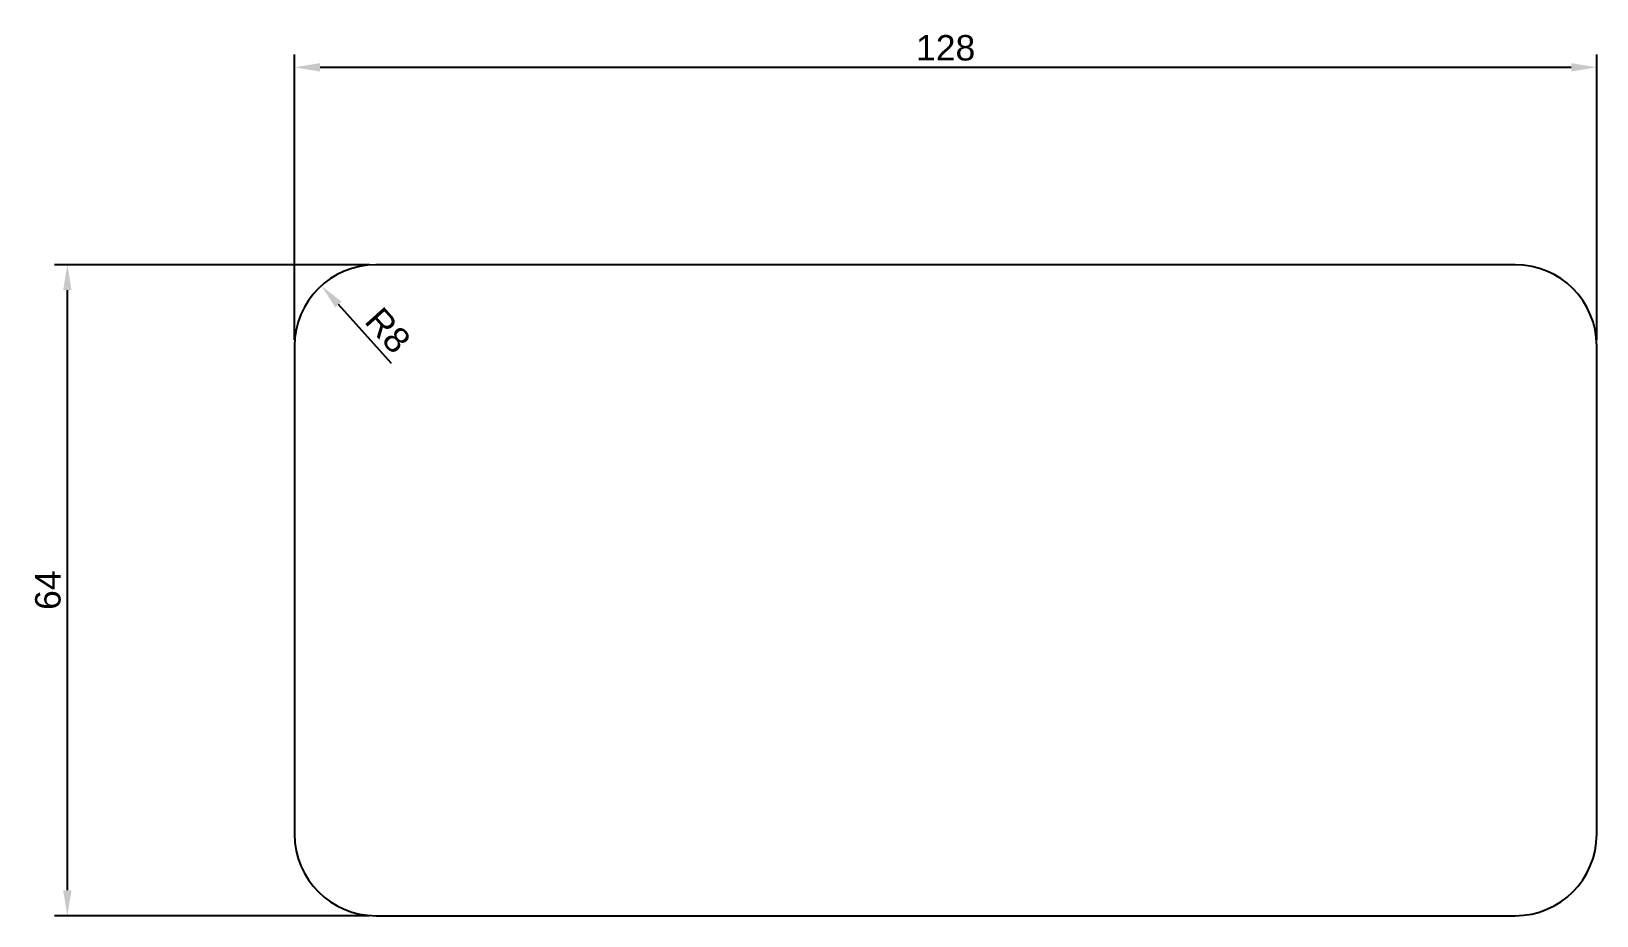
# Model space of a CAD drawing. Header units: millimetres. Extents: x -26 to 128, y 0 to 87.
import ezdxf

# ---------------------------------------------------------------- set-up
doc = ezdxf.new("R2010")
doc.units = ezdxf.units.MM
doc.styles.get("Standard").update_dxf_attribs({"font": 'arial.ttf'})
doc.dimstyles.new('ISO-25', dxfattribs={"dimtxt": 2.5, "dimasz": 2.5, "dimexe": 1.25, "dimexo": 0.625, "dimtad": 1, "dimtxsty": 'Standard', "dimcen": 2.5, "dimadec": 0, "dimazin": 0, "dimtfac": 1, "dimtmove": 0, "dimatfit": 3, "dimfxl": 1, "dimarcsym": 0})

# ---------------------------------------------------------------- blocks, each defined once
blk = doc.blocks.new('屏幕外框')
for points in [[(120, 64), (8, 64)], [(0, 56), (0, 8)], [(128, 8), (128, 56)], [(8, 0), (120, 0)]]:
    blk.add_lwpolyline(points)
for centre, start, end in [((8, 56), 90, 180), ((120, 56), 0, 90), ((8, 8), 180, 270), ((120, 8), 270, 0)]:
    blk.add_arc(centre, 8, start, end)
blk = doc.blocks.new('*D13')
at = {"color": 0, "lineweight": -2, "transparency": 16777216}
for p, q in [((-0.29, 56.62), (-0.29, 84.66)), ((127.71, 56.62), (127.71, 84.66)), ((2.21, 83.41), (125.21, 83.41))]:
    blk.add_line(p, q, dxfattribs=at)
at = {"color": 0, "transparency": 16777216}
for points in [[(2.21, 83.82), (2.21, 82.99), (-0.29, 83.41)], [(125.21, 83.82), (125.21, 82.99), (127.71, 83.41)]]:
    blk.add_solid(points, dxfattribs=at)
at = {"layer": 'Defpoints', "color": 0, "transparency": 16777216}
for p in [(127.71, 83.41), (-0.29, 56), (127.71, 56)]:
    blk.add_point(p, dxfattribs=at)
at = {"color": 0, "transparency": 16777216, "insert": (63.71, 85.31), "char_height": 2.5, "attachment_point": 5}
blk.add_mtext('128', dxfattribs=at)
blk = doc.blocks.new('*D14')
at = {"color": 0, "lineweight": -2, "transparency": 16777216}
for p, q in [((7.08, 64), (-23.88, 64)), ((-22.63, 61.5), (-22.63, 2.5)), ((7.08, 0), (-23.88, 0))]:
    blk.add_line(p, q, dxfattribs=at)
at = {"color": 0, "transparency": 16777216}
for points in [[(-23.04, 61.5), (-22.21, 61.5), (-22.63, 64)], [(-23.04, 2.5), (-22.21, 2.5), (-22.63, 0)]]:
    blk.add_solid(points, dxfattribs=at)
at = {"layer": 'Defpoints', "color": 0, "transparency": 16777216}
for p in [(7.71, 64), (7.71, 0), (-22.63, 0)]:
    blk.add_point(p, dxfattribs=at)
at = {"color": 0, "transparency": 16777216, "insert": (-24.53, 32), "char_height": 2.5, "attachment_point": 5, "rotation": 90}
blk.add_mtext('64', dxfattribs=at)
blk = doc.blocks.new('*D15')
at = {"color": 0, "lineweight": -2, "transparency": 16777216}
blk.add_line((9.24, 54.3), (4.02, 60.08), dxfattribs=at)
at = {"color": 0, "transparency": 16777216}
blk.add_solid([(4.33, 60.36), (3.71, 59.8), (2.34, 61.94)], dxfattribs=at)
at = {"layer": 'Defpoints', "color": 0, "transparency": 16777216}
for p in [(2.34, 61.94), (7.71, 56)]:
    blk.add_point(p, dxfattribs=at)
at = {"color": 0, "transparency": 16777216, "insert": (8.88, 57.54), "char_height": 2.5, "attachment_point": 5, "rotation": 312.094}
blk.add_mtext('R8', dxfattribs=at)

msp = doc.modelspace()

# ---------------------------------------------------------------- block references
msp.add_blockref('屏幕外框', (-0.294, 0))

# ---------------------------------------------------------------- dimensions: what is measured, and where the dimension line sits
dim = msp.add_linear_dim(base=(127.706, 83.406), p1=(-0.294, 56), p2=(127.706, 56), dimstyle='ISO-25')
dim.commit()
dim.dimension.update_dxf_attribs({"geometry": '*D13', "text_midpoint": (63.706, 85.307)})
dim = msp.add_linear_dim(base=(-22.628, 0), p1=(7.706, 64), p2=(7.706, 0), angle=270, dimstyle='ISO-25')
dim.commit()
dim.dimension.update_dxf_attribs({"geometry": '*D14', "text_midpoint": (-24.529, 32)})
dim = msp.add_radius_dim(center=(7.706, 56), mpoint=(2.344, 61.936), dimstyle='ISO-25')
dim.commit()
dim.dimension.update_dxf_attribs({"geometry": '*D15', "text_midpoint": (7.467, 56.265), "dimtype": 164})

doc.saveas('drawing.dxf')
